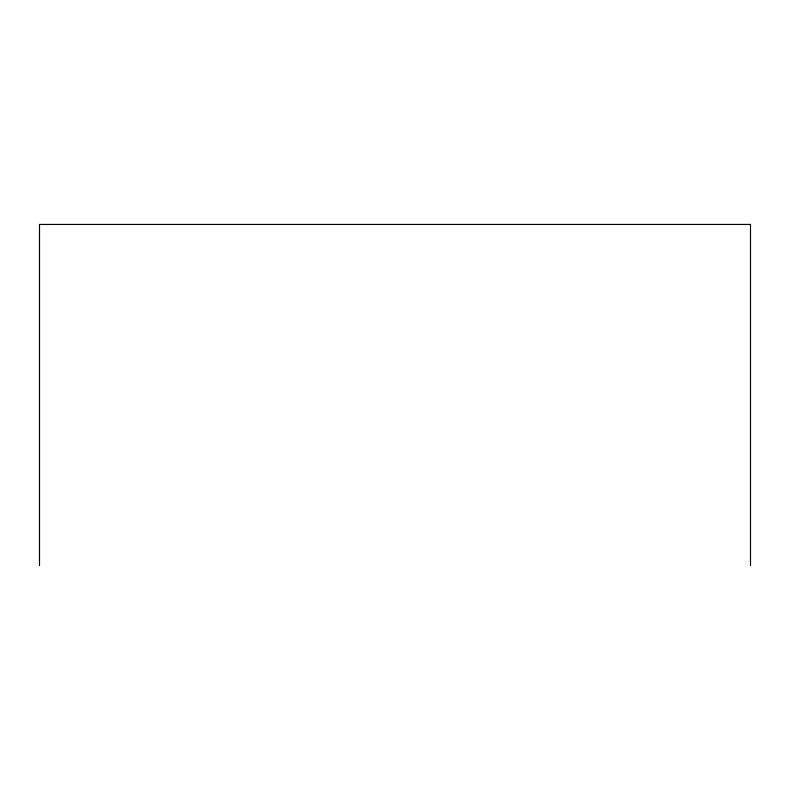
<?xml version="1.0" encoding="UTF-8"?>
<svg xmlns="http://www.w3.org/2000/svg" width="790" height="790" viewBox="0 0 790 790"><rect width="100%" height="100%" fill="white"/><g stroke="black" fill="none" stroke-linecap="round" stroke-linejoin="round"><path stroke-width="1.19" d="M750.5 565.561L750.5 224.439L39.5 224.439L39.5 565.561"/></g></svg>
